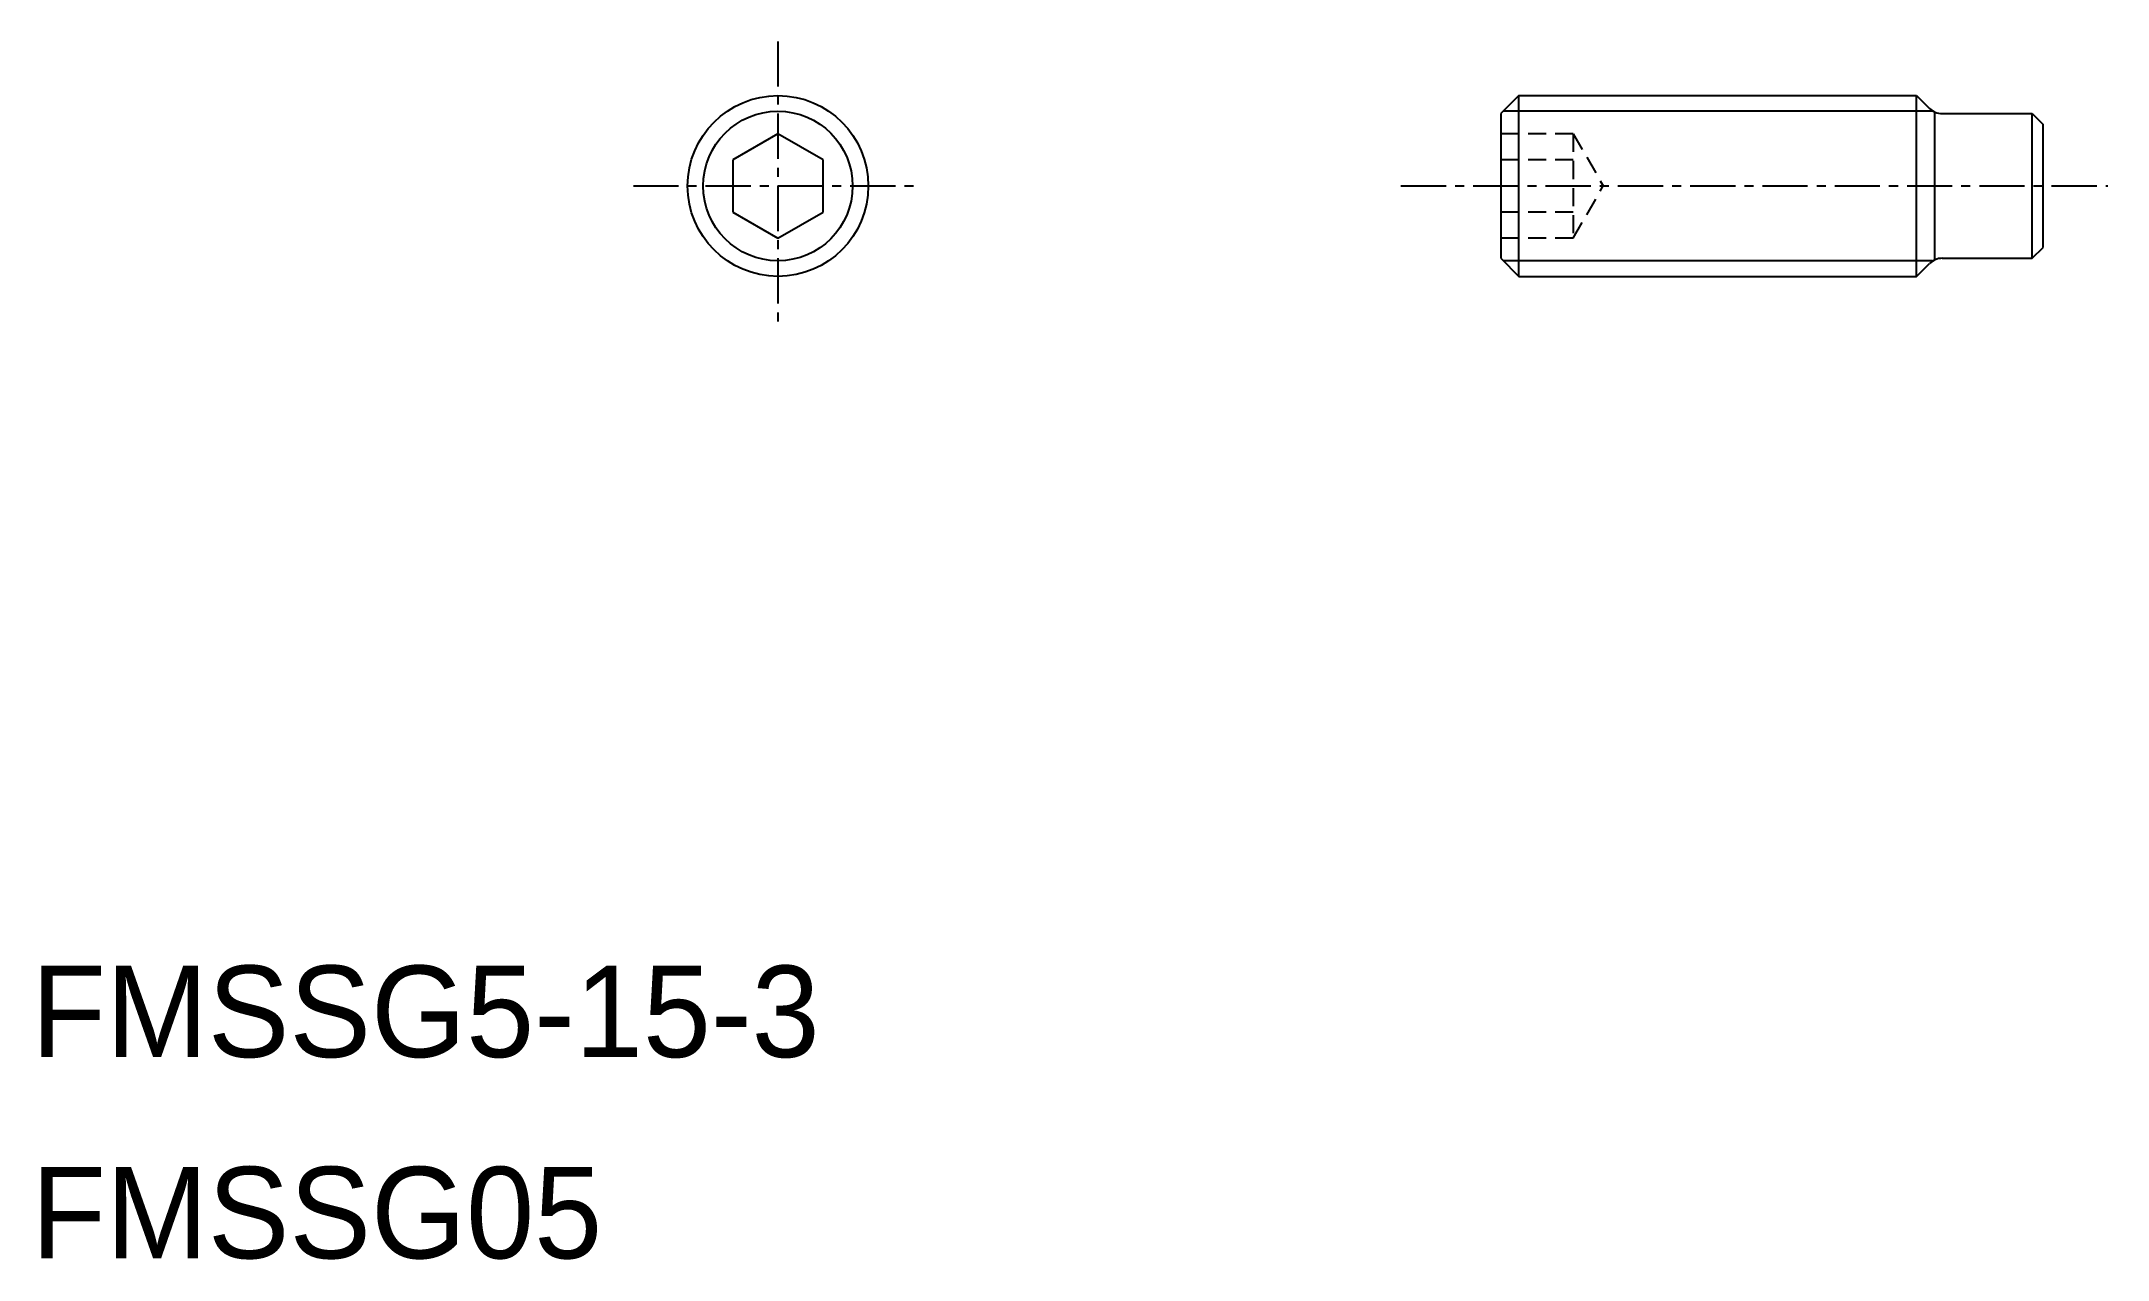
# Model space of a CAD drawing. Extents: x 6.1 to 63.2, y 17.9 to 51.6.
import ezdxf

# ---------------------------------------------------------------- set-up
doc = ezdxf.new("R2010")
doc.units = 0
doc.linetypes.add('CENTER', pattern=[2, 1.25, -0.25, 0.25, -0.25])
doc.linetypes.add('DASHED', pattern=[0.75, 0.5, -0.25])
doc.layers.get('0').update_dxf_attribs({"linetype": 'CONTINUOUS'})
doc.layers.add('CENTER', color=1, linetype='CENTER')

msp = doc.modelspace()

# ---------------------------------------------------------------- linework, layer by layer
at = {"color": 7, "linetype": 'CONTINUOUS'}
for p, q in [((46.949, 50.096), (46.449, 49.596)), ((46.949, 45.096), (46.949, 50.096)), ((46.949, 50.096), (57.949, 50.096)), ((57.949, 45.096), (57.949, 50.096)), ((57.949, 50.096), (58.302, 49.742)), ((46.449, 49.596), (46.449, 45.596)), ((58.449, 45.551), (58.449, 49.641)), ((58.656, 49.596), (61.149, 49.596)), ((61.149, 45.596), (61.149, 49.596)), ((61.149, 49.596), (61.449, 49.296)), ((61.449, 45.896), (61.449, 49.296)), ((26.449, 49.039), (25.199, 48.318)), ((27.699, 48.318), (26.449, 49.039)), ((25.199, 48.318), (25.199, 46.874)), ((27.699, 46.874), (27.699, 48.318)), ((25.199, 46.874), (26.449, 46.153)), ((26.449, 46.153), (27.699, 46.874)), ((61.149, 45.596), (61.449, 45.896)), ((46.449, 45.596), (46.949, 45.096)), ((57.949, 45.096), (58.302, 45.45)), ((58.656, 45.596), (61.149, 45.596)), ((46.949, 45.096), (57.949, 45.096))]:
    msp.add_line(p, q, dxfattribs=at)
at = {"color": 3, "linetype": 'CONTINUOUS'}
for p, q in [((58.382, 49.663), (46.516, 49.663)), ((58.382, 45.529), (46.516, 45.529))]:
    msp.add_line(p, q, dxfattribs=at)
at = {"color": 3, "linetype": 'DASHED'}
for p, q in [((48.449, 49.039), (46.449, 49.039)), ((48.449, 49.039), (49.282, 47.596)), ((48.449, 49.039), (48.449, 46.153)), ((48.449, 48.318), (46.449, 48.318)), ((48.449, 46.153), (49.282, 47.596)), ((48.449, 46.874), (46.449, 46.874)), ((48.449, 46.153), (46.449, 46.153))]:
    msp.add_line(p, q, dxfattribs=at)
at = {"color": 7, "linetype": 'CONTINUOUS'}
msp.add_circle((26.449, 47.596), 2.5, dxfattribs=at)
at = {"color": 3, "linetype": 'CONTINUOUS'}
msp.add_circle((26.449, 47.596), 2.067, dxfattribs=at)
at = {"color": 7, "linetype": 'CONTINUOUS'}
for centre, start, end in [((58.656, 50.096), 225, 270), ((58.656, 45.096), 90, 135)]:
    msp.add_arc(centre, 0.5, start, end, dxfattribs=at)
at = {"layer": 'CENTER', "color": 1, "linetype": 'CENTER'}
for p, q in [((26.449, 51.596), (26.449, 43.596)), ((22.449, 47.596), (30.449, 47.596)), ((43.684, 47.596), (63.234, 47.596))]:
    msp.add_line(p, q, dxfattribs=at)

# ---------------------------------------------------------------- texts
at = {"color": 7, "linetype": 'CONTINUOUS'}
for s, p in [('FMSSG5-15-3', (5.794, 23.506)), ('FMSSG05', (5.794, 17.942))]:
    msp.add_text(s, height=2.53, dxfattribs=at).set_placement(p)

doc.saveas('drawing.dxf')
